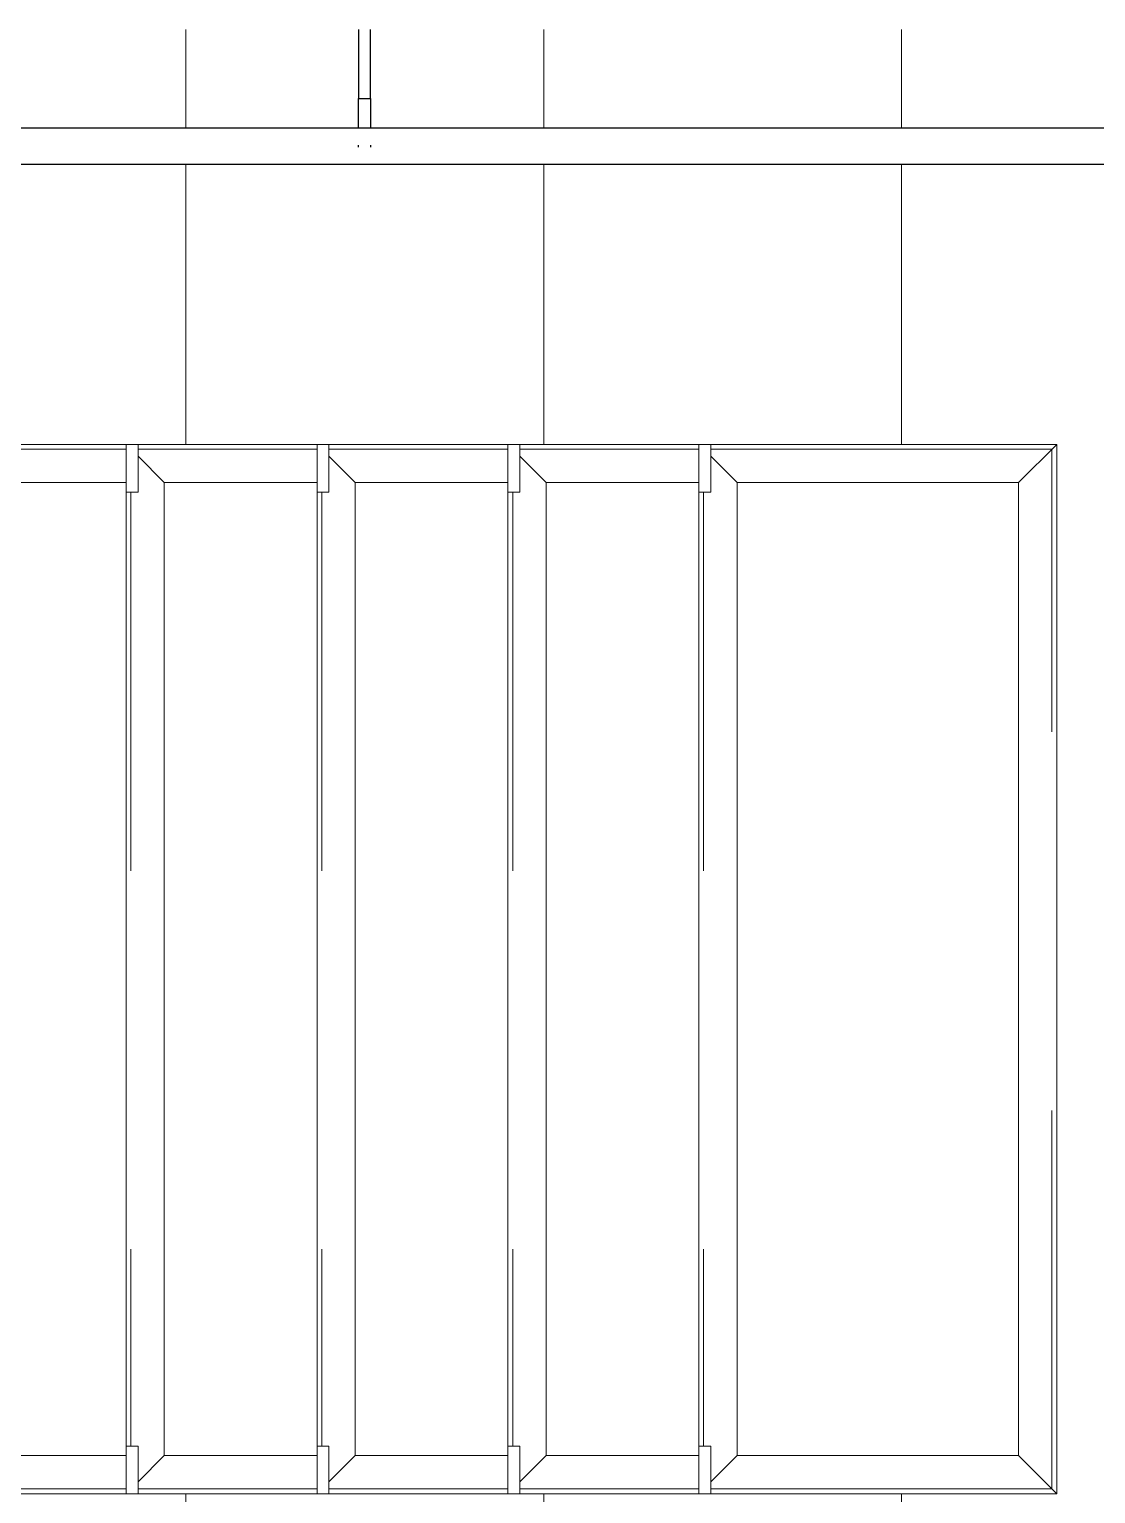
# Model space of a CAD drawing. Header units: millimetres. Extents: x -213536 to 1564669, y -45299 to 942238.
# Drawn here: x 501285 to 502179, y 504312 to 505540 of the extents above; entities that cross this region are included whole.
import ezdxf

# ---------------------------------------------------------------- set-up
doc = ezdxf.new("R2010")
doc.units = ezdxf.units.MM
doc.linetypes.add('Штрих', pattern=[635, 317.5, -317.5])
for name, color, linetype, lineweight in [('0-1', 7, 'Continuous', 5), ('0-2', 7, 'Continuous', 9), ('3) ЖБ 4м', 3, 'Continuous', 30), ('Линии подступенков', 7, 'Continuous', 9), ('Линии свеса', 7, 'Continuous', 9), ('Невидимые линии-1', 7, 'Штрих', 9), ('Обобщенные модели', 7, 'Continuous', 9), ('Ограждение-1', 7, 'Continuous', 25)]:
    doc.layers.add(name, color=color, linetype=linetype, lineweight=lineweight)
doc.layers.get('0-2').off()

# ---------------------------------------------------------------- blocks, each defined once
blk = doc.blocks.new('ОМ_Уголок_ГОСТ 8509-93 - ОМ_Уголок_ГОСТ 8509-93-26349651-АИ2_03_План отделки стен 3-го этажа _Часть 1_')
at = {"layer": 'Невидимые линии-1'}
blk.add_line((4, -4), (876, -4), dxfattribs=at)
at = {"layer": 'Обобщенные модели'}
for p, q in [((880, 0), (0, 0)), ((32, -32), (0, 0)), ((880, 0), (848, -32)), ((32, -32), (848, -32))]:
    blk.add_line(p, q, dxfattribs=at)
blk = doc.blocks.new('ОМ_Уголок_ГОСТ 8509-93 - ОМ_Уголок_ГОСТ 8509-93-V161-АИ2_03_План отделки стен 3-го этажа _Часть 1_')
at = {"layer": 'Невидимые линии-1'}
blk.add_line((40, -4), (840, -4), dxfattribs=at)
at = {"layer": 'Обобщенные модели'}
for p, q in [((32, -32), (10, -10)), ((840, 0), (40, 0)), ((870, -10), (848, -32)), ((32, -32), (848, -32))]:
    blk.add_line(p, q, dxfattribs=at)
blk = doc.blocks.new('ОМ_Уголок_ГОСТ 8509-93 - ОМ_Уголок_ГОСТ 8509-93-19082047-АИ2_03_План отделки стен 3-го этажа _Часть 1_')
at = {"layer": 'Невидимые линии-1'}
blk.add_line((10, -4), (296, -4), dxfattribs=at)
at = {"layer": 'Обобщенные модели'}
for p, q in [((300, 0), (10, 0)), ((32, -32), (10, -10)), ((300, 0), (268, -32)), ((32, -32), (268, -32))]:
    blk.add_line(p, q, dxfattribs=at)
blk = doc.blocks.new('ОМ_Уголок_ГОСТ 8509-93 - ОМ_Уголок_ГОСТ 8509-93-V162-АИ2_03_План отделки стен 3-го этажа _Часть 1_')
at = {"layer": 'Невидимые линии-1'}
blk.add_line((4, -4), (290, -4), dxfattribs=at)
at = {"layer": 'Обобщенные модели'}
for p, q in [((290, 0), (0, 0)), ((32, -32), (0, 0)), ((290, -10), (268, -32)), ((32, -32), (268, -32))]:
    blk.add_line(p, q, dxfattribs=at)
blk = doc.blocks.new('ОМ_Уголок_ГОСТ 8509-93 - ОМ_Уголок_ГОСТ 8509-93-V163-АИ2_03_План отделки стен 3-го этажа _Часть 1_')
at = {"layer": 'Невидимые линии-1'}
blk.add_line((10, -4), (160, -4), dxfattribs=at)
at = {"layer": 'Обобщенные модели'}
for p, q in [((160, 0), (10, 0)), ((32, -32), (10, -10)), ((32, -32), (160, -32))]:
    blk.add_line(p, q, dxfattribs=at)
blk = doc.blocks.new('ОМ_Уголок_ГОСТ 8509-93 - ОМ_Уголок_ГОСТ 8509-93-V164-АИ2_03_План отделки стен 3-го этажа _Часть 1_')
at = {"layer": 'Невидимые линии-1'}
blk.add_line((140, -4), (290, -4), dxfattribs=at)
at = {"layer": 'Обобщенные модели'}
for p, q in [((290, 0), (140, 0)), ((290, -10), (268, -32)), ((140, -32), (268, -32))]:
    blk.add_line(p, q, dxfattribs=at)
blk = doc.blocks.new('ОМ_Полоса_Трапеция прямоугольная_Прокат_ГОСТ 103-2006 - ОМ_Полоса_Трапеция прямоугольная_Прокат_ГОСТ 103-2006-19082130-АИ2_03_План отделки стен 3-го этажа _Часть 1_')
at = {"layer": 'Обобщенные модели'}
for p, q in [((11280, 60290), (11290, 60290)), ((11280, 60250), (11280, 60290)), ((11290, 60290), (11290, 60250)), ((11290, 60250), (11280, 60250))]:
    blk.add_line(p, q, dxfattribs=at)
blk = doc.blocks.new('ОМ_Полоса_Трапеция прямоугольная_Прокат_ГОСТ 103-2006 - ОМ_Полоса_Трапеция прямоугольная_Прокат_ГОСТ 103-2006-19082170-АИ2_03_План отделки стен 3-го этажа _Часть 1_')
at = {"layer": 'Обобщенные модели'}
for p, q in [((11280, 59450), (11290, 59450)), ((11280, 59410), (11280, 59450)), ((11290, 59450), (11290, 59410)), ((11290, 59410), (11280, 59410))]:
    blk.add_line(p, q, dxfattribs=at)
blk = doc.blocks.new('Ограждение 18 - Ограждение 2-31475116-АИ2_03_План отделки стен 3-го этажа _Часть 1_')
at = {"layer": 'Ограждение-1'}
for p, q in [((70019.8, 58819), (70019.8, 58761.1)), ((70019.8, 58819), (70019.8, 58761.1)), ((70029.8, 58761.1), (70029.8, 58819)), ((70029.8, 58761.1), (70029.8, 58819)), ((72878.5, 58736), (68995, 58736)), ((68995, 58706), (72878.5, 58706))]:
    blk.add_line(p, q, dxfattribs=at)
at = {"layer": 'Ограждение-1', "flags": 128}
for points in [[(70019.8, 58736.6), (70019.8, 58738), (70019.8, 58739.3), (70019.8, 58740.7), (70019.8, 58742.2), (70019.8, 58743.7), (70019.8, 58745.2), (70019.8, 58746.7), (70019.8, 58748.3), (70019.8, 58749.8), (70019.8, 58751.4), (70019.8, 58753), (70019.8, 58754.6), (70019.8, 58756.3), (70019.8, 58757.9), (70019.8, 58759.6), (70019.8, 58761.1)], [(70019.8, 58736.6), (70019.8, 58738), (70019.8, 58739.3), (70019.8, 58740.7), (70019.8, 58742.2), (70019.8, 58743.7), (70019.8, 58745.2), (70019.8, 58746.7), (70019.8, 58748.3), (70019.8, 58749.8), (70019.8, 58751.4), (70019.8, 58753), (70019.8, 58754.6), (70019.8, 58756.3), (70019.8, 58757.9), (70019.8, 58759.6), (70019.8, 58761.1)], [(70029.8, 58761.1), (70029.8, 58759.4), (70029.8, 58757.8), (70029.8, 58756.2), (70029.8, 58754.5), (70029.8, 58752.9), (70029.8, 58751.3), (70029.8, 58749.7), (70029.8, 58748.1), (70029.8, 58746.6), (70029.8, 58745.1), (70029.8, 58743.6), (70029.8, 58742.1), (70029.8, 58740.6), (70029.8, 58739.2), (70029.8, 58737.9), (70029.8, 58736.5)], [(70029.8, 58761.1), (70029.8, 58759.4), (70029.8, 58757.8), (70029.8, 58756.2), (70029.8, 58754.5), (70029.8, 58752.9), (70029.8, 58751.3), (70029.8, 58749.7), (70029.8, 58748.1), (70029.8, 58746.6), (70029.8, 58745.1), (70029.8, 58743.6), (70029.8, 58742.1), (70029.8, 58740.6), (70029.8, 58739.2), (70029.8, 58737.9), (70029.8, 58736.5)], [(70019.8, 58720.1), (70019.8, 58720.2), (70019.8, 58720.3), (70019.8, 58720.4), (70019.8, 58720.7), (70019.8, 58721), (70019.8, 58721.4), (70019.8, 58721.8)], [(70029.8, 58721.8), (70029.8, 58721.3), (70029.8, 58721), (70029.8, 58720.7), (70029.8, 58720.4), (70029.8, 58720.3), (70029.8, 58720.2), (70029.8, 58720.1)]]:
    blk.add_lwpolyline(points, dxfattribs=at)
at = {"layer": 'Ограждение-1'}
for points in [[(70019.9, 58761.1), (70019.8, 58761.1), (70019.8, 58761.1), (70019.9, 58761.1)], [(70019.9, 58761.1), (70019.8, 58761.1), (70019.8, 58761.1), (70020.4, 58761.1), (70021.5, 58761.1), (70023.1, 58761.1), (70024.2, 58761.1), (70024.8, 58761.1)], [(70024.8, 58761.1), (70025.4, 58761.1), (70026.6, 58761.1), (70028.1, 58761.1), (70029.2, 58761.1), (70029.6, 58761.1), (70029.7, 58761.1)]]:
    blk.add_open_spline(points, degree=3, dxfattribs=at)
blk = doc.blocks.new('0125-Р-ОО-Ш2-АР-о_23_10_2024_rvt-1-АИ2_03_План отделки стен 3-го этажа _Часть 1_')
at = {"layer": 'Линии подступенков'}
for p, q in [((72250, 60638), (72250, 60555)), ((72550, 60638), (72550, 60555)), ((72850, 60638), (72850, 60555)), ((72250, 60525), (72250, 60290)), ((72550, 60525), (72550, 60290)), ((72850, 60525), (72850, 60290)), ((72250, 59410), (72250, 59175)), ((72550, 59410), (72550, 59175)), ((72850, 59410), (72850, 59174.7))]:
    blk.add_line(p, q, dxfattribs=at)
at = {"layer": 'Линии свеса'}
for p, q in [((72250, 60638), (72250, 60555)), ((72550, 60638), (72550, 60555)), ((72850, 60638), (72850, 60555)), ((72250, 60525), (72250, 60290)), ((72550, 60525), (72550, 60290)), ((72850, 60525), (72850, 60290)), ((72250, 59410), (72250, 59175)), ((72550, 59410), (72550, 59175)), ((72850, 59410), (72850, 59174.7))]:
    blk.add_line(p, q, dxfattribs=at)
at = {"layer": '0-2'}
for name, p in [('Ограждение 18 - Ограждение 2-31475116-АИ2_03_План отделки стен 3-го этажа _Часть 1_', (2375, 1819)), ('ОМ_Полоса_Трапеция прямоугольная_Прокат_ГОСТ 103-2006 - ОМ_Полоса_Трапеция прямоугольная_Прокат_ГОСТ 103-2006-19082130-АИ2_03_План отделки стен 3-го этажа _Часть 1_', (60920, 0)), ('ОМ_Полоса_Трапеция прямоугольная_Прокат_ГОСТ 103-2006 - ОМ_Полоса_Трапеция прямоугольная_Прокат_ГОСТ 103-2006-19082130-АИ2_03_План отделки стен 3-го этажа _Часть 1_', (61080, 0)), ('ОМ_Полоса_Трапеция прямоугольная_Прокат_ГОСТ 103-2006 - ОМ_Полоса_Трапеция прямоугольная_Прокат_ГОСТ 103-2006-19082130-АИ2_03_План отделки стен 3-го этажа _Часть 1_', (61240, 0)), ('ОМ_Полоса_Трапеция прямоугольная_Прокат_ГОСТ 103-2006 - ОМ_Полоса_Трапеция прямоугольная_Прокат_ГОСТ 103-2006-19082130-АИ2_03_План отделки стен 3-го этажа _Часть 1_', (61400, 0)), ('ОМ_Полоса_Трапеция прямоугольная_Прокат_ГОСТ 103-2006 - ОМ_Полоса_Трапеция прямоугольная_Прокат_ГОСТ 103-2006-19082170-АИ2_03_План отделки стен 3-го этажа _Часть 1_', (60920, 0)), ('ОМ_Полоса_Трапеция прямоугольная_Прокат_ГОСТ 103-2006 - ОМ_Полоса_Трапеция прямоугольная_Прокат_ГОСТ 103-2006-19082170-АИ2_03_План отделки стен 3-го этажа _Часть 1_', (61080, 0)), ('ОМ_Полоса_Трапеция прямоугольная_Прокат_ГОСТ 103-2006 - ОМ_Полоса_Трапеция прямоугольная_Прокат_ГОСТ 103-2006-19082170-АИ2_03_План отделки стен 3-го этажа _Часть 1_', (61240, 0)), ('ОМ_Полоса_Трапеция прямоугольная_Прокат_ГОСТ 103-2006 - ОМ_Полоса_Трапеция прямоугольная_Прокат_ГОСТ 103-2006-19082170-АИ2_03_План отделки стен 3-го этажа _Часть 1_', (61400, 0))]:
    blk.add_blockref(name, p, dxfattribs=at)
at = {"layer": '0-2', "extrusion": (0, 0, -1)}
for name, p in [('ОМ_Уголок_ГОСТ 8509-93 - ОМ_Уголок_ГОСТ 8509-93-V164-АИ2_03_План отделки стен 3-го этажа _Часть 1_', (-72340, 60290)), ('ОМ_Уголок_ГОСТ 8509-93 - ОМ_Уголок_ГОСТ 8509-93-V164-АИ2_03_План отделки стен 3-го этажа _Часть 1_', (-72500, 60290)), ('ОМ_Уголок_ГОСТ 8509-93 - ОМ_Уголок_ГОСТ 8509-93-V164-АИ2_03_План отделки стен 3-го этажа _Часть 1_', (-72660, 60290)), ('ОМ_Уголок_ГОСТ 8509-93 - ОМ_Уголок_ГОСТ 8509-93-V164-АИ2_03_План отделки стен 3-го этажа _Часть 1_', (-72820, 60290)), ('ОМ_Уголок_ГОСТ 8509-93 - ОМ_Уголок_ГОСТ 8509-93-V162-АИ2_03_План отделки стен 3-го этажа _Часть 1_', (-72980, 60290))]:
    blk.add_blockref(name, p, dxfattribs=at)
for name, p, rotation in [('ОМ_Уголок_ГОСТ 8509-93 - ОМ_Уголок_ГОСТ 8509-93-26349651-АИ2_03_План отделки стен 3-го этажа _Часть 1_', (-72980, 59410), 89.99999999999908), ('ОМ_Уголок_ГОСТ 8509-93 - ОМ_Уголок_ГОСТ 8509-93-V161-АИ2_03_План отделки стен 3-го этажа _Часть 1_', (-72200, 60290), 269.9999999999989), ('ОМ_Уголок_ГОСТ 8509-93 - ОМ_Уголок_ГОСТ 8509-93-V161-АИ2_03_План отделки стен 3-го этажа _Часть 1_', (-72360, 60290), 269.9999999999989), ('ОМ_Уголок_ГОСТ 8509-93 - ОМ_Уголок_ГОСТ 8509-93-V161-АИ2_03_План отделки стен 3-го этажа _Часть 1_', (-72520, 60290), 269.9999999999989), ('ОМ_Уголок_ГОСТ 8509-93 - ОМ_Уголок_ГОСТ 8509-93-V161-АИ2_03_План отделки стен 3-го этажа _Часть 1_', (-72680, 60290), 269.9999999999989), ('ОМ_Уголок_ГОСТ 8509-93 - ОМ_Уголок_ГОСТ 8509-93-V163-АИ2_03_План отделки стен 3-го этажа _Часть 1_', (-72040, 59410), 180), ('ОМ_Уголок_ГОСТ 8509-93 - ОМ_Уголок_ГОСТ 8509-93-V163-АИ2_03_План отделки стен 3-го этажа _Часть 1_', (-72200, 59410), 180), ('ОМ_Уголок_ГОСТ 8509-93 - ОМ_Уголок_ГОСТ 8509-93-V163-АИ2_03_План отделки стен 3-го этажа _Часть 1_', (-72360, 59410), 180), ('ОМ_Уголок_ГОСТ 8509-93 - ОМ_Уголок_ГОСТ 8509-93-V163-АИ2_03_План отделки стен 3-го этажа _Часть 1_', (-72520, 59410), 180), ('ОМ_Уголок_ГОСТ 8509-93 - ОМ_Уголок_ГОСТ 8509-93-19082047-АИ2_03_План отделки стен 3-го этажа _Часть 1_', (-72680, 59410), 180)]:
    blk.add_blockref(name, p, dxfattribs=dict(at, rotation=rotation))
blk = doc.blocks.new('3этВверх')
at = {"layer": '0-1'}
blk.add_blockref('0125-Р-ОО-Ш2-АР-о_23_10_2024_rvt-1-АИ2_03_План отделки стен 3-го этажа _Часть 1_', (429166, 444902.4), dxfattribs=at)

msp = doc.modelspace()

# ---------------------------------------------------------------- block references
at = {"layer": '3) ЖБ 4м'}
msp.add_blockref('3этВверх', (0, 0), dxfattribs=at)

doc.saveas('drawing.dxf')
